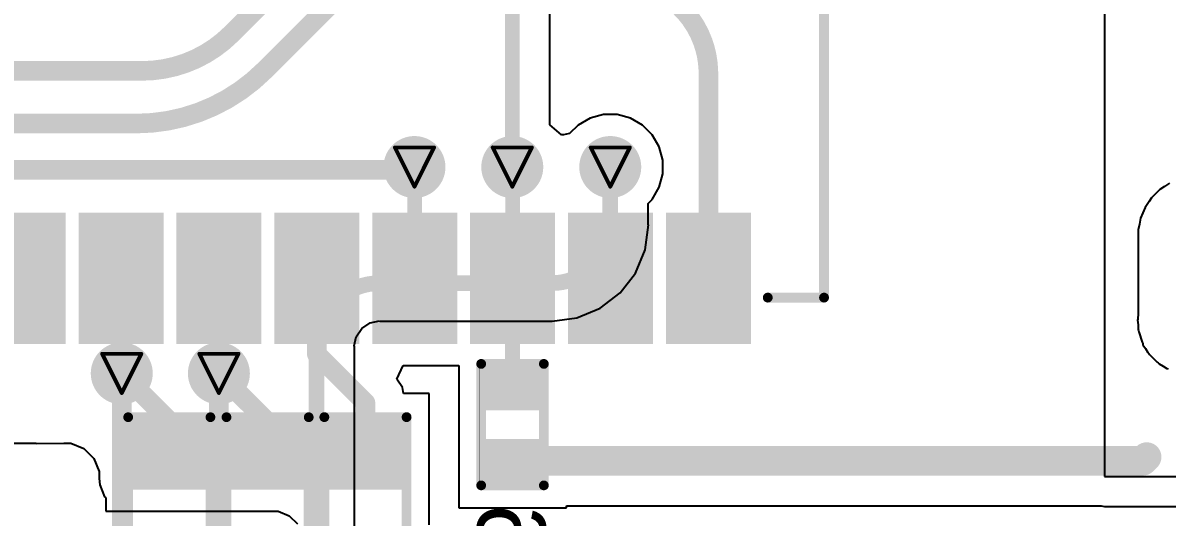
# Model space of a CAD drawing. Header units: inches. Extents: x -7 to 348, y -14 to 159.
# Drawn here: x 8.59 to 23.43, y 45.09 to 51.5 of the extents above; entities that cross this region are included whole.
import ezdxf

# ---------------------------------------------------------------- set-up
doc = ezdxf.new("R2010")
doc.units = ezdxf.units.IN
for name, color, linetype in [('Bottom Layer', 5, 'Continuous'), ('Bottom Overlay', 54, 'Continuous'), ('Bottom Paste', 16, 'Continuous'), ('Bottom Solder', 6, 'Continuous'), ('Drill Drawing', 1, 'Continuous'), ('Top Layer', 1, 'Continuous'), ('Via Holes', 16, 'Continuous')]:
    doc.layers.add(name, color=color, linetype=linetype)
doc.styles.add('Arial', font='', dxfattribs={"height": 0.2})
doc.styles.get('Arial').set_extended_font_data('Arial')

msp = doc.modelspace()

# ---------------------------------------------------------------- hatches: boundary and pattern name
at = {"layer": 'Bottom Layer'}
h = msp.add_hatch(color=5, dxfattribs=at)
edge = h.paths.add_edge_path()
edge.add_arc((13.666, 49.632), 0.3, 0, 360)
h = msp.add_hatch(color=5, dxfattribs=at)
edge = h.paths.add_edge_path()
edge.add_arc((14.935, 49.632), 0.3, 0, 360)
h = msp.add_hatch(color=5, dxfattribs=at)
edge = h.paths.add_edge_path()
edge.add_arc((16.206, 49.632), 0.3, 0, 360)
for points in [[(9.039, 48.939), (9.039, 47.439), (8.139, 47.439), (8.139, 48.939)], [(10.309, 48.939), (10.309, 47.439), (9.409, 47.439), (9.409, 48.939)], [(11.579, 48.939), (11.579, 47.439), (10.679, 47.439), (10.679, 48.939)], [(12.849, 48.939), (12.849, 47.439), (11.949, 47.439), (11.949, 48.939)], [(14.119, 48.939), (14.119, 47.439), (13.219, 47.439), (13.219, 48.939)], [(15.389, 48.939), (15.389, 47.439), (14.489, 47.439), (14.489, 48.939)], [(16.659, 48.939), (16.659, 47.439), (15.759, 47.439), (15.759, 48.939)], [(17.929, 48.939), (17.929, 47.439), (17.029, 47.439), (17.029, 48.939)], [(14.621, 46.99), (15.256, 46.99), (15.256, 46.533), (14.621, 46.533)], [(10.042, 46.312), (10.931, 46.312), (10.931, 45.55), (10.042, 45.55)], [(11.316, 46.312), (12.205, 46.312), (12.205, 45.55), (11.316, 45.55)], [(12.586, 46.313), (13.475, 46.313), (13.475, 45.551), (12.586, 45.551)], [(14.621, 46.05), (15.256, 46.05), (15.256, 45.593), (14.621, 45.593)]]:
    msp.add_hatch(color=5, dxfattribs=at).paths.add_polyline_path(points)
h = msp.add_hatch(color=5, dxfattribs=at)
edge = h.paths.add_edge_path()
edge.add_arc((9.869, 46.956), 0.3, 0, 360)
h = msp.add_hatch(color=5, dxfattribs=at)
edge = h.paths.add_edge_path()
edge.add_arc((11.129, 46.956), 0.3, 0, 360)
at = {"layer": 'Bottom Paste'}
for points in [[(9.039, 48.939), (9.039, 47.439), (8.139, 47.439), (8.139, 48.939)], [(10.309, 48.939), (10.309, 47.439), (9.409, 47.439), (9.409, 48.939)], [(11.579, 48.939), (11.579, 47.439), (10.679, 47.439), (10.679, 48.939)], [(12.849, 48.939), (12.849, 47.439), (11.949, 47.439), (11.949, 48.939)], [(14.119, 48.939), (14.119, 47.439), (13.219, 47.439), (13.219, 48.939)], [(15.389, 48.939), (15.389, 47.439), (14.489, 47.439), (14.489, 48.939)], [(16.659, 48.939), (16.659, 47.439), (15.759, 47.439), (15.759, 48.939)], [(17.929, 48.939), (17.929, 47.439), (17.029, 47.439), (17.029, 48.939)], [(14.621, 46.99), (15.256, 46.99), (15.256, 46.533), (14.621, 46.533)], [(10.042, 46.312), (10.931, 46.312), (10.931, 45.55), (10.042, 45.55)], [(11.316, 46.312), (12.205, 46.312), (12.205, 45.55), (11.316, 45.55)], [(12.586, 46.313), (13.475, 46.313), (13.475, 45.551), (12.586, 45.551)], [(14.621, 46.05), (15.256, 46.05), (15.256, 45.593), (14.621, 45.593)]]:
    msp.add_hatch(color=16, dxfattribs=at).paths.add_polyline_path(points)
at = {"layer": 'Bottom Solder'}
h = msp.add_hatch(color=6, dxfattribs=at)
edge = h.paths.add_edge_path()
edge.add_arc((13.666, 49.632), 0.402, 0, 360)
h = msp.add_hatch(color=6, dxfattribs=at)
edge = h.paths.add_edge_path()
edge.add_arc((14.935, 49.632), 0.402, 0, 360)
h = msp.add_hatch(color=6, dxfattribs=at)
edge = h.paths.add_edge_path()
edge.add_arc((16.206, 49.632), 0.402, 0, 360)
for points in [[(9.141, 49.041), (9.141, 47.338), (8.038, 47.338), (8.038, 49.041)], [(10.411, 49.041), (10.411, 47.338), (9.308, 47.338), (9.308, 49.041)], [(11.681, 49.041), (11.681, 47.338), (10.578, 47.338), (10.578, 49.041)], [(12.951, 49.041), (12.951, 47.338), (11.848, 47.338), (11.848, 49.041)], [(14.221, 49.041), (14.221, 47.338), (13.118, 47.338), (13.118, 49.041)], [(15.491, 49.041), (15.491, 47.338), (14.388, 47.338), (14.388, 49.041)], [(16.761, 49.041), (16.761, 47.338), (15.658, 47.338), (15.658, 49.041)], [(18.031, 49.041), (18.031, 47.338), (16.928, 47.338), (16.928, 49.041)], [(14.566, 47.045), (15.311, 47.045), (15.311, 46.478), (14.566, 46.478)], [(9.94, 46.414), (11.032, 46.414), (11.032, 45.448), (9.94, 45.448)], [(11.215, 46.414), (12.307, 46.414), (12.307, 45.448), (11.215, 45.448)], [(12.485, 46.415), (13.577, 46.415), (13.577, 45.45), (12.485, 45.45)], [(14.566, 46.105), (15.311, 46.105), (15.311, 45.538), (14.566, 45.538)]]:
    msp.add_hatch(color=6, dxfattribs=at).paths.add_polyline_path(points)
h = msp.add_hatch(color=6, dxfattribs=at)
edge = h.paths.add_edge_path()
edge.add_arc((9.869, 46.956), 0.402, 0, 360)
h = msp.add_hatch(color=6, dxfattribs=at)
edge = h.paths.add_edge_path()
edge.add_arc((11.129, 46.956), 0.402, 0, 360)
at = {"layer": 'Top Layer'}
h = msp.add_hatch(color=1, dxfattribs=at)
edge = h.paths.add_edge_path()
edge.add_arc((13.666, 49.632), 0.3, 0, 360)
h = msp.add_hatch(color=1, dxfattribs=at)
edge = h.paths.add_edge_path()
edge.add_arc((14.935, 49.632), 0.3, 0, 360)
h = msp.add_hatch(color=1, dxfattribs=at)
edge = h.paths.add_edge_path()
edge.add_arc((16.206, 49.632), 0.3, 0, 360)
h = msp.add_hatch(color=1, dxfattribs=at)
edge = h.paths.add_edge_path()
edge.add_arc((9.869, 46.956), 0.3, 0, 360)
h = msp.add_hatch(color=1, dxfattribs=at)
edge = h.paths.add_edge_path()
edge.add_arc((11.129, 46.956), 0.3, 0, 360)
at = {"layer": 'Via Holes'}
h = msp.add_hatch(color=7, dxfattribs=at)
edge = h.paths.add_edge_path()
edge.add_arc((13.666, 49.632), 0.15, 0, 360)
h = msp.add_hatch(color=7, dxfattribs=at)
edge = h.paths.add_edge_path()
edge.add_arc((14.935, 49.632), 0.15, 0, 360)
h = msp.add_hatch(color=7, dxfattribs=at)
edge = h.paths.add_edge_path()
edge.add_arc((16.206, 49.632), 0.15, 0, 360)
h = msp.add_hatch(color=7, dxfattribs=at)
edge = h.paths.add_edge_path()
edge.add_arc((9.869, 46.956), 0.15, 0, 360)
h = msp.add_hatch(color=7, dxfattribs=at)
edge = h.paths.add_edge_path()
edge.add_arc((11.129, 46.956), 0.15, 0, 360)

# ---------------------------------------------------------------- linework, layer by layer
at = {"layer": 'Bottom Layer'}
for p, q in [((22.617, 61.61), (22.617, 45.618)), ((13.438, 46.881), (13.518, 47.058)), ((13.518, 47.058), (14.24, 47.058)), ((14.24, 47.058), (14.24, 46.152)), ((13.509, 46.774), (13.438, 46.881)), ((13.525, 46.694), (13.509, 46.774)), ((13.856, 46.694), (13.525, 46.694)), ((13.856, 44.991), (13.856, 46.694)), ((-3.584, 46.05), (8.729, 46.05)), ((8.729, 46.05), (8.733, 46.05)), ((8.733, 46.05), (8.742, 46.05)), ((8.742, 46.05), (8.751, 46.05)), ((8.751, 46.05), (8.76, 46.05)), ((8.76, 46.05), (8.765, 46.049)), ((8.765, 46.049), (9.119, 46.05)), ((8.765, 46.049), (8.765, 46.049)), ((9.119, 46.05), (9.21, 46.05)), ((9.21, 46.05), (9.378, 45.981)), ((14.24, 46.152), (14.24, 46.152)), ((14.24, 46.152), (14.24, 45.212)), ((9.378, 45.981), (9.506, 45.852)), ((9.506, 45.852), (9.576, 45.684)), ((9.576, 45.684), (9.576, 45.593)), ((9.576, 45.593), (9.576, 45.593)), ((9.576, 45.593), (9.584, 45.51)), ((22.617, 45.618), (27.466, 45.618)), ((9.584, 45.51), (9.647, 45.357)), ((9.647, 45.357), (9.661, 45.344)), ((9.661, 45.344), (9.661, 45.169)), ((9.661, 45.169), (11.312, 45.169)), ((11.312, 45.169), (11.312, 45.169)), ((11.312, 45.169), (11.9, 45.169)), ((11.9, 45.169), (12.04, 45.111)), ((14.24, 45.212), (15.637, 45.212)), ((15.637, 45.212), (15.637, 45.239)), ((15.637, 45.239), (22.572, 45.239)), ((22.572, 45.239), (22.617, 45.23)), ((22.617, 45.23), (27.466, 45.23)), ((12.04, 45.111), (12.147, 45.004))]:
    msp.add_line(p, q, dxfattribs=at)
at = {"layer": 'Bottom Layer', "const_width": 0.254}
for points in [[(16.281, 52.045, -0.316106), (17.408, 51.253)], [(17.408, 51.253, -0.075383), (17.478, 50.901)], [(17.478, 50.901, -0.011293), (17.479, 50.847)]]:
    msp.add_lwpolyline(points, format="xyb", dxfattribs=at)
at = {"layer": 'Bottom Layer'}
for points, const_width in [([(17.345, 51.253, 1), (17.472, 51.253, 1)], 0.127), ([(17.345, 51.253, 1), (17.472, 51.253, 1)], 0.127), ([(17.415, 50.901, 1), (17.542, 50.901, 1)], 0.127), ([(17.415, 50.901, 1), (17.542, 50.901, 1)], 0.127), ([(17.416, 50.847, 1), (17.543, 50.847, 1)], 0.127), ([(17.416, 50.847, 1), (17.543, 50.847, 1)], 0.127), ([(13.623, 49.632, 1), (13.718, 49.632, 1)], 0.0953), ([(14.888, 49.632, 1), (14.983, 49.632, 1)], 0.0953), ([(14.892, 49.632, 1), (14.987, 49.632, 1)], 0.0953), ([(14.892, 49.632, 1), (14.987, 49.632, 1)], 0.0953), ([(16.163, 49.632, 1), (16.258, 49.632, 1)], 0.0953), ([(9.788, 48.189, 1), (9.915, 48.189, 1)], 0.127), ([(9.788, 48.189, 1), (9.915, 48.189, 1)], 0.127), ([(9.796, 48.189, 1), (9.923, 48.189, 1)], 0.127), ([(11.066, 48.189, 1), (11.193, 48.189, 1)], 0.127), ([(12.336, 48.189, 1), (12.463, 48.189, 1)], 0.127), ([(13.623, 48.189, 1), (13.718, 48.189, 1)], 0.0953), ([(14.89, 48.189, 1), (14.986, 48.189, 1)], 0.0953), ([(14.89, 48.189, 1), (14.986, 48.189, 1)], 0.0953), ([(14.892, 48.189, 1), (14.987, 48.189, 1)], 0.0953), ([(14.892, 48.189, 1), (14.987, 48.189, 1)], 0.0953), ([(16.163, 48.189, 1), (16.258, 48.189, 1)], 0.0953), ([(17.416, 48.189, 1), (17.543, 48.189, 1)], 0.127), ([(12.336, 47.207, 1), (12.463, 47.207, 1)], 0.127), ([(12.336, 47.207, 1), (12.463, 47.207, 1)], 0.127), ([(9.788, 46.956, 1), (9.915, 46.956, 1)], 0.127), ([(9.805, 46.956, 1), (9.932, 46.956, 1)], 0.127), ([(11.066, 47.06, 1), (11.193, 47.06, 1)], 0.127), ([(11.066, 46.956, 1), (11.193, 46.956, 1)], 0.127), ([(14.89, 46.761, 1), (14.986, 46.761, 1)], 0.0953), ([(12.967, 46.575, 1), (13.094, 46.575, 1)], 0.127), ([(12.967, 46.575, 1), (13.094, 46.575, 1)], 0.127), ([(10.423, 46.339, 1), (10.55, 46.339, 1)], 0.127), ([(10.423, 46.339, 1), (10.55, 46.339, 1)], 0.127), ([(11.697, 46.325, 1), (11.824, 46.325, 1)], 0.127), ([(11.697, 46.325, 1), (11.824, 46.325, 1)], 0.127), ([(10.423, 45.931, 1), (10.55, 45.931, 1)], 0.127), ([(11.697, 45.931, 1), (11.824, 45.931, 1)], 0.127), ([(12.967, 45.932, 1), (13.094, 45.932, 1)], 0.127), ([(23.07, 45.872, 1), (23.26, 45.872, 1)], 0.191), ([(14.843, 45.822, 1), (15.033, 45.822, 1)], 0.191), ([(23.019, 45.822, 1), (23.209, 45.822, 1)], 0.191), ([(23.019, 45.822, 1), (23.209, 45.822, 1)], 0.191)]:
    msp.add_lwpolyline(points, format="xyb", close=True, dxfattribs=dict(at, const_width=const_width))
for points, const_width in [([(17.479, 48.189), (17.479, 50.847)], 0.254), ([(13.67, 48.189), (13.67, 49.632)], 0.191), ([(14.935, 49.632), (14.939, 49.632)], 0.191), ([(14.939, 48.189), (14.939, 49.632)], 0.191), ([(16.21, 48.189), (16.21, 49.632)], 0.191), ([(9.851, 46.956), (9.851, 48.189)], 0.254), ([(9.851, 48.189), (9.859, 48.189)], 0.254), ([(11.129, 47.06), (11.129, 48.189)], 0.254), ([(12.399, 47.207), (12.399, 48.189)], 0.254), ([(14.938, 46.761), (14.938, 48.189)], 0.191), ([(14.938, 48.189), (14.939, 48.189)], 0.191), ([(12.399, 47.207), (13.031, 46.575)], 0.254), ([(9.869, 46.956), (10.486, 46.339)], 0.254), ([(11.129, 46.956), (11.761, 46.325)], 0.254), ([(13.031, 45.932), (13.031, 46.575)], 0.254), ([(10.486, 45.931), (10.486, 46.339)], 0.254), ([(11.761, 45.931), (11.761, 46.325)], 0.254), ([(23.114, 45.822), (23.165, 45.872)], 0.381), ([(14.938, 45.822), (23.114, 45.822)], 0.381)]:
    msp.add_lwpolyline(points, dxfattribs=dict(at, const_width=const_width))
at = {"layer": 'Bottom Overlay'}
for points, const_width in [([(18.979, 47.939), (18.979, 65.939)], 0.127), ([(18.249, 47.939), (18.979, 47.939)], 0.127), ([(14.532, 47.079), (14.532, 45.504)], 0.127), ([(14.532, 47.079), (15.344, 47.079)], 0.127), ([(14.506, 45.479), (14.506, 47.104)], 0.00323), ([(15.344, 45.504), (15.344, 47.079)], 0.127), ([(9.953, 46.388), (11.019, 46.388)], 0.127), ([(9.953, 46.388), (9.953, 43.95)], 0.127), ([(11.019, 46.388), (11.019, 43.95)], 0.127), ([(11.228, 46.388), (12.294, 46.388)], 0.127), ([(11.228, 46.388), (11.228, 43.95)], 0.127), ([(12.294, 46.388), (12.294, 43.95)], 0.127), ([(12.497, 46.389), (12.497, 43.951)], 0.127), ([(12.497, 46.389), (13.564, 46.389)], 0.127), ([(13.564, 46.389), (13.564, 43.951)], 0.127), ([(14.532, 45.504), (15.344, 45.504)], 0.127)]:
    msp.add_lwpolyline(points, dxfattribs=dict(at, const_width=const_width))
for points, const_width in [([(18.217, 47.939, 1), (18.281, 47.939, 1)], 0.0635), ([(18.947, 47.939, 1), (19.011, 47.939, 1)], 0.0635), ([(18.947, 47.939, 1), (19.011, 47.939, 1)], 0.0635), ([(14.5, 47.079, 1), (14.563, 47.079, 1)], 0.0635), ([(14.5, 47.079, 1), (14.563, 47.079, 1)], 0.0635), ([(14.505, 47.104, 1), (14.507, 47.104, 1)], 0.00161), ([(15.313, 47.079, 1), (15.376, 47.079, 1)], 0.0635), ([(15.313, 47.079, 1), (15.376, 47.079, 1)], 0.0635), ([(9.921, 46.388, 1), (9.984, 46.388, 1)], 0.0635), ([(9.921, 46.388, 1), (9.984, 46.388, 1)], 0.0635), ([(10.988, 46.388, 1), (11.051, 46.388, 1)], 0.0635), ([(10.988, 46.388, 1), (11.051, 46.388, 1)], 0.0635), ([(11.196, 46.388, 1), (11.259, 46.388, 1)], 0.0635), ([(11.196, 46.388, 1), (11.259, 46.388, 1)], 0.0635), ([(12.263, 46.388, 1), (12.326, 46.388, 1)], 0.0635), ([(12.263, 46.388, 1), (12.326, 46.388, 1)], 0.0635), ([(12.465, 46.389, 1), (12.529, 46.389, 1)], 0.0635), ([(12.465, 46.389, 1), (12.529, 46.389, 1)], 0.0635), ([(13.532, 46.389, 1), (13.596, 46.389, 1)], 0.0635), ([(13.532, 46.389, 1), (13.596, 46.389, 1)], 0.0635), ([(14.5, 45.504, 1), (14.563, 45.504, 1)], 0.0635), ([(14.5, 45.504, 1), (14.563, 45.504, 1)], 0.0635), ([(14.505, 45.479, 1), (14.507, 45.479, 1)], 0.00161), ([(15.313, 45.504, 1), (15.376, 45.504, 1)], 0.0635), ([(15.313, 45.504, 1), (15.376, 45.504, 1)], 0.0635)]:
    msp.add_lwpolyline(points, format="xyb", close=True, dxfattribs=dict(at, const_width=const_width))
at = {"layer": 'Drill Drawing', "const_width": 0.0508}
for points in [[(13.412, 49.886), (13.92, 49.886)], [(13.412, 49.886), (13.666, 49.378)], [(13.666, 49.378), (13.92, 49.886)], [(14.681, 49.886), (15.189, 49.886)], [(14.681, 49.886), (14.935, 49.378)], [(14.935, 49.378), (15.189, 49.886)], [(15.952, 49.886), (16.46, 49.886)], [(15.952, 49.886), (16.206, 49.378)], [(16.206, 49.378), (16.46, 49.886)], [(9.615, 47.21), (10.123, 47.21)], [(9.615, 47.21), (9.869, 46.702)], [(9.869, 46.702), (10.123, 47.21)], [(10.875, 47.21), (11.383, 47.21)], [(10.875, 47.21), (11.129, 46.702)], [(11.129, 46.702), (11.383, 47.21)]]:
    msp.add_lwpolyline(points, dxfattribs=at)
at = {"layer": 'Drill Drawing', "const_width": 0.0254}
for points in [[(13.4, 49.886, 1), (13.425, 49.886, 1)], [(13.4, 49.886, 1), (13.425, 49.886, 1)], [(13.908, 49.886, 1), (13.933, 49.886, 1)], [(13.908, 49.886, 1), (13.933, 49.886, 1)], [(14.668, 49.886, 1), (14.694, 49.886, 1)], [(14.668, 49.886, 1), (14.694, 49.886, 1)], [(15.177, 49.886, 1), (15.202, 49.886, 1)], [(15.177, 49.886, 1), (15.202, 49.886, 1)], [(15.94, 49.886, 1), (15.965, 49.886, 1)], [(15.94, 49.886, 1), (15.965, 49.886, 1)], [(16.448, 49.886, 1), (16.473, 49.886, 1)], [(16.448, 49.886, 1), (16.473, 49.886, 1)], [(13.654, 49.378, 1), (13.679, 49.378, 1)], [(13.654, 49.378, 1), (13.679, 49.378, 1)], [(14.922, 49.378, 1), (14.948, 49.378, 1)], [(14.922, 49.378, 1), (14.948, 49.378, 1)], [(16.194, 49.378, 1), (16.219, 49.378, 1)], [(16.194, 49.378, 1), (16.219, 49.378, 1)], [(9.602, 47.21, 1), (9.627, 47.21, 1)], [(9.602, 47.21, 1), (9.627, 47.21, 1)], [(10.11, 47.21, 1), (10.135, 47.21, 1)], [(10.11, 47.21, 1), (10.135, 47.21, 1)], [(10.863, 47.21, 1), (10.888, 47.21, 1)], [(10.863, 47.21, 1), (10.888, 47.21, 1)], [(11.371, 47.21, 1), (11.396, 47.21, 1)], [(11.371, 47.21, 1), (11.396, 47.21, 1)], [(9.856, 46.702, 1), (9.881, 46.702, 1)], [(9.856, 46.702, 1), (9.881, 46.702, 1)], [(11.117, 46.702, 1), (11.142, 46.702, 1)], [(11.117, 46.702, 1), (11.142, 46.702, 1)]]:
    msp.add_lwpolyline(points, format="xyb", close=True, dxfattribs=at)
at = {"layer": 'Top Layer'}
for p, q in [((15.421, 50.178), (15.421, 52.373)), ((15.574, 50.05), (15.421, 50.178)), ((15.788, 50.177), (15.677, 50.065)), ((15.944, 50.266), (15.788, 50.177)), ((16.117, 50.313), (15.944, 50.266)), ((16.296, 50.313), (16.117, 50.313)), ((16.469, 50.266), (16.296, 50.313)), ((16.625, 50.177), (16.469, 50.266)), ((16.751, 50.05), (16.625, 50.177)), ((15.601, 50.05), (15.574, 50.05)), ((15.677, 50.065), (15.601, 50.05)), ((16.841, 49.894), (16.751, 50.05)), ((16.887, 49.721), (16.841, 49.894)), ((16.887, 49.542), (16.887, 49.721)), ((16.841, 49.369), (16.887, 49.542)), ((16.751, 49.213), (16.841, 49.369)), ((23.335, 49.34), (23.227, 49.233)), ((23.395, 49.38), (23.335, 49.34)), ((23.335, 49.34), (23.335, 49.34)), ((23.335, 49.34), (23.335, 49.34)), ((23.461, 49.425), (23.395, 49.38)), ((16.698, 49.161), (16.751, 49.213)), ((16.698, 48.883), (16.698, 49.161)), ((23.195, 49.184), (23.143, 49.107)), ((23.227, 49.233), (23.195, 49.184)), ((23.227, 49.233), (23.227, 49.233)), ((23.227, 49.233), (23.227, 49.233)), ((23.143, 49.107), (23.085, 48.967)), ((23.143, 49.107), (23.143, 49.107)), ((23.143, 49.107), (23.143, 49.107)), ((16.657, 48.56), (16.7, 48.883)), ((16.7, 48.883), (16.698, 48.883)), ((23.07, 48.89), (23.056, 48.818)), ((23.085, 48.967), (23.07, 48.89)), ((23.085, 48.967), (23.085, 48.967)), ((23.085, 48.967), (23.085, 48.967)), ((23.056, 48.818), (23.056, 48.818)), ((23.056, 48.818), (23.056, 48.818)), ((23.056, 48.818), (23.056, 48.743)), ((23.056, 48.743), (23.056, 47.715)), ((16.532, 48.258), (16.657, 48.56)), ((16.334, 48), (16.532, 48.258)), ((16.075, 47.801), (16.334, 48)), ((15.774, 47.677), (16.075, 47.801)), ((15.451, 47.634), (15.774, 47.677)), ((23.05, 47.661), (23.045, 47.645)), ((23.056, 47.715), (23.049, 47.677)), ((23.049, 47.677), (23.05, 47.661)), ((12.91, 47.432), (12.983, 47.54)), ((12.983, 47.54), (13.091, 47.613)), ((13.091, 47.613), (13.211, 47.637)), ((13.211, 47.637), (13.219, 47.635)), ((13.219, 47.635), (15.451, 47.635)), ((15.451, 47.635), (15.451, 47.634)), ((23.045, 47.645), (23.052, 47.586)), ((23.052, 47.586), (23.054, 47.526)), ((23.054, 47.526), (23.06, 47.511)), ((23.06, 47.511), (23.062, 47.494)), ((12.886, 47.312), (12.91, 47.432)), ((23.062, 47.494), (23.105, 47.359)), ((23.105, 47.359), (23.113, 47.345)), ((12.888, 47.304), (12.886, 47.312)), ((12.888, 42.942), (12.888, 47.304)), ((23.113, 47.345), (23.116, 47.328)), ((23.116, 47.328), (23.15, 47.279)), ((23.15, 47.279), (23.179, 47.226)), ((23.179, 47.226), (23.191, 47.216)), ((23.191, 47.216), (23.201, 47.202)), ((23.201, 47.202), (23.301, 47.102)), ((23.301, 47.102), (23.315, 47.093)), ((23.315, 47.093), (23.325, 47.08)), ((23.325, 47.08), (23.377, 47.051)), ((23.377, 47.051), (23.427, 47.018)), ((23.427, 47.018), (23.443, 47.015))]:
    msp.add_line(p, q, dxfattribs=at)
for points, const_width in [([(11.294, 51.361), (15.326, 55.393)], 0.254), ([(11.725, 50.889), (15.927, 55.091)], 0.254), ([(14.935, 49.632), (14.935, 52.85)], 0.191), ([(2.631, 50.879), (10.128, 50.879)], 0.254), ([(10.128, 50.879), (10.13, 50.879)], 0.254), ([(3.276, 50.196), (10.053, 50.196)], 0.254), ([(10.053, 50.196), (10.054, 50.196)], 0.254), ([(16.206, 48.883), (16.206, 49.632)], 0.203), ([(4.689, 49.596), (13.631, 49.596)], 0.254), ([(13.219, 48.127), (15.451, 48.127)], 0.203), ([(12.396, 42.471), (12.396, 47.304)], 0.203), ([(9.869, 41.524), (9.869, 46.956)], 0.254), ([(11.129, 41.728), (11.129, 46.956)], 0.254)]:
    msp.add_lwpolyline(points, dxfattribs=dict(at, const_width=const_width))
for points, const_width in [([(11.294, 51.361, -0.199169), (10.13, 50.879)], 0.254), ([(11.725, 50.889, -0.199122), (10.054, 50.196)], 0.254), ([(13.666, 49.632, -0.414214), (13.631, 49.596)], 0.254), ([(16.206, 48.883, -0.414214), (15.451, 48.127)], 0.203), ([(12.396, 47.304, -0.414214), (13.219, 48.127)], 0.203)]:
    msp.add_lwpolyline(points, format="xyb", dxfattribs=dict(at, const_width=const_width))
for points, const_width in [([(11.231, 51.361, 1), (11.358, 51.361, 1)], 0.127), ([(11.231, 51.361, 1), (11.358, 51.361, 1)], 0.127), ([(10.065, 50.879, 1), (10.192, 50.879, 1)], 0.127), ([(10.065, 50.879, 1), (10.192, 50.879, 1)], 0.127), ([(10.066, 50.879, 1), (10.193, 50.879, 1)], 0.127), ([(10.066, 50.879, 1), (10.193, 50.879, 1)], 0.127), ([(11.662, 50.889, 1), (11.789, 50.889, 1)], 0.127), ([(11.662, 50.889, 1), (11.789, 50.889, 1)], 0.127), ([(9.989, 50.196, 1), (10.116, 50.196, 1)], 0.127), ([(9.989, 50.196, 1), (10.116, 50.196, 1)], 0.127), ([(9.991, 50.196, 1), (10.118, 50.196, 1)], 0.127), ([(9.991, 50.196, 1), (10.118, 50.196, 1)], 0.127), ([(13.603, 49.632, 1), (13.73, 49.632, 1)], 0.127), ([(14.888, 49.632, 1), (14.983, 49.632, 1)], 0.0953), ([(16.156, 49.632, 1), (16.257, 49.632, 1)], 0.102), ([(13.568, 49.596, 1), (13.695, 49.596, 1)], 0.127), ([(13.568, 49.596, 1), (13.695, 49.596, 1)], 0.127), ([(16.156, 48.883, 1), (16.257, 48.883, 1)], 0.102), ([(16.156, 48.883, 1), (16.257, 48.883, 1)], 0.102), ([(13.168, 48.127, 1), (13.27, 48.127, 1)], 0.102), ([(13.168, 48.127, 1), (13.27, 48.127, 1)], 0.102), ([(15.4, 48.127, 1), (15.502, 48.127, 1)], 0.102), ([(15.4, 48.127, 1), (15.502, 48.127, 1)], 0.102), ([(12.345, 47.304, 1), (12.446, 47.304, 1)], 0.102), ([(12.345, 47.304, 1), (12.446, 47.304, 1)], 0.102), ([(9.805, 46.956, 1), (9.932, 46.956, 1)], 0.127), ([(11.066, 46.956, 1), (11.193, 46.956, 1)], 0.127)]:
    msp.add_lwpolyline(points, format="xyb", close=True, dxfattribs=dict(at, const_width=const_width))

# ---------------------------------------------------------------- texts
at = {"layer": 'Bottom Overlay', "style": 'Arial', "text_generation_flag": 2}
msp.add_text('R6', height=0.889, rotation=270, dxfattribs=at).set_placement((14.479, 43.668))

doc.saveas('drawing.dxf')
